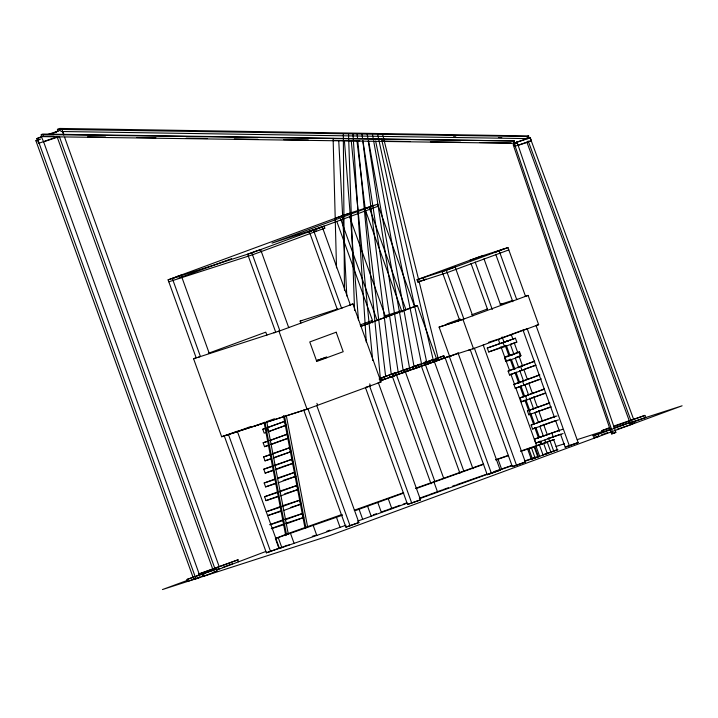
<?xml version="1.0" encoding="UTF-8"?>
<svg xmlns="http://www.w3.org/2000/svg" width="718" height="718" viewBox="0 0 718 718"><rect width="100%" height="100%" fill="white"/><g stroke="black" fill="none" stroke-linecap="round" stroke-linejoin="round"><path stroke-width="1.08" d="M504.476 357.636L504.871 356.981L519.5 351.721L520.9 355.616L520.505 356.281L505.876 361.54L504.476 357.636L519.096 352.376L519.5 351.721M505.876 361.54L506.28 360.876M593.589 437.944L598.767 436.499L597.995 434.354L592.817 435.799L610.444 429.211M346.031 525.244L279.024 548.588L275.407 538.545L286.347 534.156M279.024 548.588L287.227 545.231M516.395 143.447L513.173 144.677L611.637 433.914L614.563 433.008L615.838 432.38L517.732 144.201M611.637 433.914L615.838 432.38M527.443 138.888L530.099 137.596L531.401 140.629L529.399 141.518M634.856 422.678L632.199 423.979L630.476 424.042M510.202 355.491L513.828 354.198L513.271 354.378M549.45 452.511L557.886 449.567L531.338 459.323L527.721 449.28L554.215 439.497L520.747 451.066M38.763 143.385L36.699 138.637L43.385 135.917M39.687 142.981L56.776 136.941M514.411 143.026L514.402 140.961L42.766 134.06L41.312 134.535L41.33 136.599L513.666 143.277L530.063 137.542L633.698 419.527M528.053 138.43L530.063 137.542L528.367 137.659M516.009 145.925L531.401 140.629M539.783 421.888L538.087 422.534M544.666 435.458L540.807 436.849L541.569 436.544M527.721 449.28L532.164 447.502L520.918 451.353M531.338 459.323L535.772 457.546M58.068 131.143L55.421 132.121L57.521 131.439L57.458 129.384L59.765 128.441L528.636 135.926L528.699 137.982L527.2 138.601L60.877 131.493M57.458 129.384L527.138 136.546L528.636 135.926M380.091 378.512L396.201 372.427L380.091 378.512L380.863 380.657L396.973 374.572L390.062 377.408L389.273 375.263L390.062 377.408M379.095 379.032L385.019 376.609L379.885 378.422M392.136 374.473L408.246 368.388L392.136 374.473L392.836 376.42L399.711 373.611M403.615 370.407L419.725 364.322L403.615 370.407L404.315 372.355L411.19 369.546L397.987 374.213M415.587 366.171L431.697 360.086L415.587 366.171L416.287 368.119L423.18 365.3M385.719 378.557L379.795 380.989L451.9 355.5M427.686 361.89L443.796 355.805L444.505 357.752L437.415 360.651L436.706 358.695L427.686 361.89L428.386 363.838L444.505 357.752M436.706 358.695L443.796 355.805M408.955 370.335L402.044 373.172L401.362 371.206M419.438 366.674L413.505 369.106L412.805 367.158M425.487 364.87L434.202 361.396M548.283 452.995L549.243 452.663L547.987 453.157M558.398 419.877L532.55 428.978L531.14 425.083L534.982 423.539M532.55 428.978L536.382 427.443M524.499 369.151L536.014 365.121L509.529 374.984L508.129 371.08L515.111 368.361M518.109 367.194L534.614 361.226M508.129 371.08L534.659 361.253M509.529 374.984L516.511 372.256M519.509 371.089L521.501 370.317M520.083 382.191L523.18 381.079M594.845 437.424L596.38 436.822M527.901 395.169C530.243 394.272 521.699 397.431 526.5 395.609M545.94 453.839L547.295 453.345M541.336 378.889L515.273 388.294L513.864 384.39L519.976 382.111M523.027 380.971L539.227 374.993M513.864 384.39L539.936 374.984M515.273 388.294L521.376 386.015M524.427 384.875L538.688 379.553M563.091 433.537L535.808 443.069L534.407 439.165L559.519 430.297M534.407 439.165L562.67 429.274M535.808 443.069L540.69 441.247M609.609 427.632L601.702 430.719L609.86 428.045M487.271 348.042L515.407 338.214L516.816 342.109L504.521 346.677L488.671 351.946L487.271 348.042L515.407 338.214M488.671 351.946L499.934 347.754M35.9 140.746L37.991 140.073L195.933 578.753L200.331 577.137L193.833 579.435L35.9 140.746L39.418 139.454M37.991 140.073L40.639 139.104M196.176 357.833L168.102 279.849L344.254 214.96M209.234 353.31L181.133 275.236L172.329 278.485L200.403 356.469L198.644 357.124M348.436 213.614L335.629 218.137M373.468 205.536L364.888 208.696L369.115 207.331L405.966 309.7L406.801 309.431M178.226 278.324L231.627 258.659M307.466 232.255L378.359 206.138M168.102 279.849L251.812 252.844L324.096 226.215L324.796 228.171L252.512 254.791L168.802 281.797M278.97 331.204L307.044 409.197L221.656 436.741L193.582 358.758L195.341 358.102M208.328 353.319L265.786 332.156L266.881 335.198M300.851 323.154L300.106 321.081L301.865 320.434M508.811 249.918L447.17 272.625L417.876 282.075L417.032 279.742L478.673 257.035L507.967 247.584L525.522 296.328M482.855 255.68L469.868 260.275M273.944 332.829L275.703 332.183L247.629 254.19L256.434 250.95L260.616 249.595L288.699 327.587L289.534 327.318M278.126 331.483L352.933 303.965L381.016 381.949L306.209 409.466M503.785 248.931L494.98 252.18L499.163 250.824L516.718 299.568L517.552 299.298M417.032 279.742L446.327 270.291L507.967 247.584M417.876 282.075L425.998 279.087M360.14 324.949L372.462 320.452L336.769 221.306M387.038 315.274L385.279 315.929L349.576 216.773M360.921 326.295L417.373 305.536L436.67 359.153M360.714 326.412L417.373 305.536M317.203 360.436L326.448 357.034M460.301 319.007L446.946 323.89L447.79 323.621M471.771 314.78L487.414 309.018L470.981 263.389M451.389 355.706L449.63 356.352L439.093 327.103L463.882 319.025L446.327 270.291M502.169 303.777L500.401 304.423L483.977 258.794M457.931 321.027L459.691 320.381L442.144 271.637L450.949 268.397L455.14 267.042L472.686 315.785L473.521 315.516M462.114 319.681L528.116 295.403L538.644 324.653L472.65 348.921M221.656 436.741L225.371 435.377M226.682 435.126L237.29 431.213L278.979 547.161M233 433.089L250.403 426.671M253.93 426.33L264.027 422.615M267.159 421.457L274.455 418.774M458.102 353.13L500.213 470.119L491.408 473.359L487.226 474.706L445.106 357.726L449.998 355.922M457.124 353.498L449.297 356.379L491.408 473.359M468.459 350.276L470.218 349.63L512.338 466.61L516.52 465.255L525.334 462.015L483.214 345.035L484.049 344.766M498.947 338.95L523.601 329.867M266.27 432.46L264.179 433.134L262.77 429.238L264.843 428.475M267.958 427.327L284.57 421.403L285.97 425.298L268.361 431.787L267.311 428.861M266.961 427.892L284.57 421.403M268.326 431.608L285.97 425.298M268.738 445.331L264.547 446.677L263.147 442.782L287.038 434.264L288.439 438.168L270.83 444.657M270.462 440.376L287.038 434.264M264.547 446.677L268.694 445.151M270.767 444.388L281.124 440.574M271.323 458.811L265.041 460.839L263.641 456.935L269.851 454.647M272.957 453.507L289.623 447.745L291.023 451.649L273.414 458.138M272.005 454.234L289.623 447.745M265.041 460.839L271.251 458.551M274.366 457.402L291.023 451.649M273.54 470.398L265.166 473.099L263.766 469.204L272.05 466.153M274.123 465.39L291.84 459.341L293.24 463.236L275.631 469.725M274.231 465.829L291.84 459.341M265.166 473.099L273.459 470.048M276.565 468.908L281.743 466.996M276.053 483.519L265.588 486.894L264.179 482.99L275.577 478.798M277.651 478.026L294.353 472.453L295.753 476.357L278.144 482.837M277.776 478.556L294.353 472.453M265.588 486.894L274.913 483.456M278.557 496.587L266.001 500.634L264.592 496.739L277.022 492.162M280.137 491.013L296.857 485.521L298.257 489.425L280.648 495.914M279.248 492.01L296.857 485.521M266.001 500.634L277.39 496.443M266.351 511.701L280.855 506.361M282.057 506.684L299.666 500.195L301.066 504.09L283.457 510.579M280.182 511.019L267.751 515.596L281.366 511.252M269.932 524.634L283.395 519.67M285.656 519.697L302.233 513.594L303.642 517.499L286.024 523.978M271.332 528.529L282.73 524.337M198.321 574.131L238.223 559.753L198.545 574.256M187.533 580.315L162.439 589.559L329.876 535.547L682.1 405.805L631.328 422.175M216.746 569.553L219.879 568.405L217.213 569.482M222.984 567.256L232.372 563.801M265.947 551.433L216.405 570.191M266.369 552.806L279.365 548.211L266.369 552.806L224.249 435.826M287.64 545.483L289.399 544.836M452.448 486.23L455.4 485.135M487.226 474.706L500.213 470.119M303.786 410.166L345.896 527.147L358.892 522.56L316.773 405.571L317.607 405.302L316.907 403.354M369.743 383.897L370.443 385.844L365.426 387.46L407.537 504.449L420.533 499.854L378.413 382.873M597.995 434.354L631.059 422.175L631.831 424.32L621.016 427.892M345.896 527.147L358.892 522.56M407.537 504.449L420.533 499.854M512.338 466.61L525.334 462.015M560.623 434.498L565.174 447.143L578.161 442.548L536.05 325.568M565.174 447.143L578.161 442.548M601.334 434.955L604.251 433.878M510.929 355.213L512.41 354.683M545.761 393.132L521.528 401.748L520.119 397.853L526.393 395.546M528.475 394.783L544.145 389.03M520.119 397.853L544.361 389.237M521.528 401.748L525.702 400.213M529.884 398.678L545.545 392.934M403.678 493.104L355.643 510.516M196.301 578.295L187.739 581.4L187.039 579.444L216.594 569.087L196.472 576.024M202.297 574.526L202.997 576.473L217.294 571.034L215.203 571.636M614.626 425.783L644.89 415.408L645.661 417.553L629.524 423.414M407.286 503.147L357.492 521.178M415.722 488.249L483.214 464.106M416.063 488.59L483.681 464.295M419.339 498.292L428.44 494.962M419.68 498.633L487.298 474.338M506.926 341.238C501.406 343.312 512.706 339.129 507.123 341.238M403.624 492.647L354.279 510.211M187.039 579.444L193.698 577.03M613.917 426.618L644.89 415.408M403.211 504.153L406.226 503.058M429.454 494.594L442.324 489.909M443.338 489.541L448.391 487.701M605.112 433.564L607.697 432.622M551.289 406.909L528.807 414.78L527.407 410.884L530.512 409.754M533.627 408.632L549.189 402.995M527.407 410.884L549.88 403.004M528.807 414.78L530.88 414.035M535.027 412.527L550.589 406.9M197.181 577.972L199.819 577.021M507.321 360.499L510.453 359.377M515.677 357.492L520.9 355.616M342.001 514.483L287.254 533.815M387.792 509.699L400.141 505.257M201.578 576.392L204.199 575.45M547.484 453.345L546.075 453.839M531.661 409.502L534.354 408.506L533.196 408.883M543.014 436.014L544.675 435.449M380.585 380.378L384.695 378.924M412.213 369.178L419.402 366.638M420.434 366.27L431.374 362.402M495.976 459.942L508.559 455.589M613.917 427.964L631.059 422.175M488.303 473.988L512.167 465.632M326.843 531.212L329.849 530.153M373.279 514.833L376.394 513.729M381.572 511.898L386.76 510.067M537.935 422.408L555.517 416.216M531.14 425.083L556.997 415.973M540.376 425.945L555.885 420.479M275.407 538.545L342.423 515.201M312.321 536.319L315.435 535.224M437.415 360.651L436.894 358.632M536.651 423.037L539.792 421.879M456.845 484.632L486.831 474.149M495.725 459.744L508.344 455.356M494.083 471.609L510.911 465.767M617.238 429.211L620.065 428.215M524.364 461.109L536.561 456.917M524.526 461.396L534.757 457.896M544.002 454.377L547.071 453.327M269.771 551.711L270.937 551.316M547.52 438.698L560.92 434.193M212.591 572.515L214.332 571.932M500.958 347.377L506.244 345.618M510.471 344.218L516.816 342.109M47.505 134.562L60.886 130.155M36.699 138.637L40.818 137.282M49.048 134.571L56.264 132.202M43.906 141.697L59.352 136.608M41.312 134.535L514.402 140.961M515.012 146.364L513.666 143.277L526.025 139.211M518.1 145.341L528.394 141.958M324.096 226.215L272.032 243.097L377.695 204.172L344.209 214.978M322.687 228.854L324.796 228.171M176.906 276.601L181.133 275.236M300.106 321.081L337.783 308.928M350.007 304.908L352.933 303.965M342.369 307.851L341.535 308.121L313.452 230.137L309.27 231.483L322.256 226.897L350.339 304.881M193.582 358.758L279.894 330.827L251.812 252.844M414.403 306.442L416.512 305.76M384.92 315.956L401.963 310.544M316.369 360.705L326.789 357.349M316.512 360.741L327.157 357.304M500.159 304.423L512.966 300.375M525.19 296.354L528.116 295.403M486.58 309.287L487.414 309.018M439.093 327.103L462.957 319.411L473.485 348.652M535.718 325.595L538.644 324.653M528.08 328.548L523.054 330.163L554.547 417.634M488.482 342.324L497.906 339.282M457.483 353.13L458.317 352.861M445.106 357.726L474.41 348.275L516.52 465.255M378.081 382.891L381.016 381.949M223.415 436.095L307.968 408.82L350.088 525.8M262.77 429.238L265.911 428.224M263.147 442.782L268.379 441.094M282.165 440.197L288.439 438.168M263.641 456.935L269.914 454.916M263.766 469.204L272.131 466.503M282.775 466.61L293.24 463.236M264.179 482.99L275.694 479.274M283.197 480.405L295.753 476.357M264.592 496.739L278.198 492.351M284.66 493.813L298.257 489.425M282.928 505.598L299.666 500.195M266.36 511.746L279.966 507.357M290.611 507.473L301.066 504.09M284.445 519.329L302.233 513.594M269.977 524.804L283.574 520.415M285.845 523.234L303.642 517.499M271.377 528.708L283.933 524.661M556.055 446.461L564.545 443.724M577.281 439.613L602.752 431.401M42.775 136.124L53.976 136.285M87.587 136.779L105.51 137.039M136.878 137.497L155.923 137.775M186.168 138.224L207.457 138.538M234.337 138.924L257.87 139.274M283.637 139.651L308.282 140.01M332.928 140.369L359.817 140.764M382.218 141.096L410.229 141.5M430.387 141.796L460.642 142.245M479.687 142.523L511.054 142.981M453.543 136.779L455.786 136.815M498.418 137.497L501.783 137.551M516.673 141.949L518.019 145.036M62.331 130.775L63.983 134.571M41.33 136.599L43.394 141.347M528.215 140.997L631.041 420.82M526.877 142.11L629.309 420.883M622.694 423.458L623.466 425.603M593.741 435.629L594.513 437.774M527.245 328.817L569.356 445.797M495.734 254.28L512.814 301.713M555.687 420.802L559.484 431.339M551.936 433.277L553.336 437.172M553.695 439.793L557.312 449.827M519.096 352.376L520.505 356.281M550.141 441.238L553.757 451.281M511.315 334.723L512.832 338.941M514.348 343.159L517.759 352.646M519.285 356.855L522.695 366.342M523.835 369.501L527.245 378.987M528.762 383.206L532.559 393.742M533.698 396.901L537.495 407.447M538.635 410.606L542.422 421.143M543.562 424.311L547.358 434.848M548.498 438.007L549.638 441.166M520.694 366.692L522.094 370.596M547.34 442.342L550.957 452.385M510.48 344.721L513.882 354.154M515.389 358.345L518.782 367.778M519.913 370.919L523.682 381.393M524.813 384.534L528.592 395.017M529.722 398.158L533.492 408.632M535 412.823L538.392 422.256M539.909 426.447L543.302 435.88M544.809 440.071L545.94 443.212M522.632 381.446L524.032 385.342M543.741 443.706L547.358 453.749M525.558 396.13L526.958 400.034M506.585 346.13L509.986 355.554M511.494 359.745L514.887 369.178M516.018 372.319L519.787 382.802M520.918 385.943L524.696 396.417M526.204 400.608L529.974 411.091M531.105 414.232L534.497 423.665M536.014 427.856L539.406 437.28M540.914 441.471L542.045 444.613M529.139 410.516L530.539 414.412M475.19 262.088L492.261 309.512M502.124 336.913L504.027 342.181M505.167 345.349L508.954 355.886M510.094 359.045L513.891 369.591M515.03 372.75L518.827 383.286M519.958 386.446L523.754 396.991M524.894 400.15L528.69 410.687M529.83 413.846L533.618 424.392M534.757 427.551L538.554 438.088M539.694 441.247L540.833 444.415M503.121 342.773L504.521 346.677M539.532 445.241L543.14 455.284M504.871 356.981L505.93 359.897M498.319 339.318L499.836 343.536M500.976 346.695L509.708 370.937M510.839 374.096L514.635 384.642M515.775 387.801L536.642 445.761M536.122 446.461L539.73 456.495M534.874 446.91L538.491 456.944M534.255 447.108L537.872 457.142M531.526 448.014L535.134 458.057M528.852 448.921L532.469 458.964M498.032 459.215L501.649 469.249M423.306 277.713L424.15 280.056M443.616 355.868L444.325 357.815M435.386 359.171L436.086 361.118M433.968 359.673L434.668 361.621M377.659 204.19L414.537 306.487M434.228 361.208L472.938 468.701M425.182 361.172L425.882 363.12M424.787 362.913L463.747 470.891M365.641 210.814L402.107 312.088M421.242 365.794L459.942 473.297M385.494 315.848L386.257 317.957M405.311 371.709L443.634 478.152M340.61 218.882L377.076 320.165M396.507 374.958L434.83 481.392M433.986 482.119L437.603 492.153M392.351 376.403L431.024 483.806M371.628 320.722L372.382 322.831M315.48 229.392L316.18 231.34M369.608 386.113L411.728 503.094M313.263 230.209L313.963 232.156M309.646 232.542L337.37 309.557M298.446 233.368L299.146 235.316M388.25 498.732L391.866 508.775M377.812 502.528L381.429 512.571M367.598 506.208L371.215 516.242M359.072 509.277L362.689 519.311M336.464 517.301L340.081 527.344M313.201 525.468L316.809 535.511M290.494 533.375L294.111 543.418M278.234 537.594L281.851 547.628M228.441 434.471L270.551 551.46M237.595 559.878L238.304 561.826M62.304 130.873L63.821 135.092M64.575 137.201L219.098 566.394M59.414 136.716L215.077 569.069M56.946 136.339L212.977 569.751M203.661 574.023L204.37 575.971M43.538 141.617L199.568 575.028M514.447 144.049L612.912 433.277M382.613 134.338L438.025 357.896M381.509 139.014L433.214 359.862M377.641 134.266L426.671 361.926M375.64 141.114L421.574 363.99M286.249 415.363L307.672 527.174M284.49 416.018L305.904 527.82M283.457 415.596L305.087 528.493M266.692 421.394L288.331 534.3M264.933 422.04L286.563 534.946M264.116 422.714L285.746 535.619M372.454 134.185L373.234 138.592M373.629 140.791L413.999 366.404M368.594 141.024L409.583 368.235M367.212 134.104L367.885 138.538M368.226 140.755L403.13 370.264M362.94 140.952L398.194 372.265M362.016 134.024L362.554 138.475M362.823 140.701L391.238 374.24M356.945 140.872L385.656 376.474M351.255 140.8L372.723 360.517M357.142 133.952L357.573 138.412M357.779 140.647L380.361 378.305M344.416 140.692L358.444 319.968M352.978 133.889L366.279 342.091M338.734 140.62L346.812 295.987M348.499 133.817L354.557 310.481M527.138 136.546L527.2 138.601M333.116 138.305L336.509 267.859M343.321 133.745L344.461 290.18M513.657 141.204L513.666 143.277M514.698 368.711L515.183 368.567L514.698 368.711M518.531 367.347L517.938 367.58L518.531 367.347M336.177 332.219L309.763 341.947L316.782 361.441L343.195 351.712L336.177 332.219"/></g></svg>
